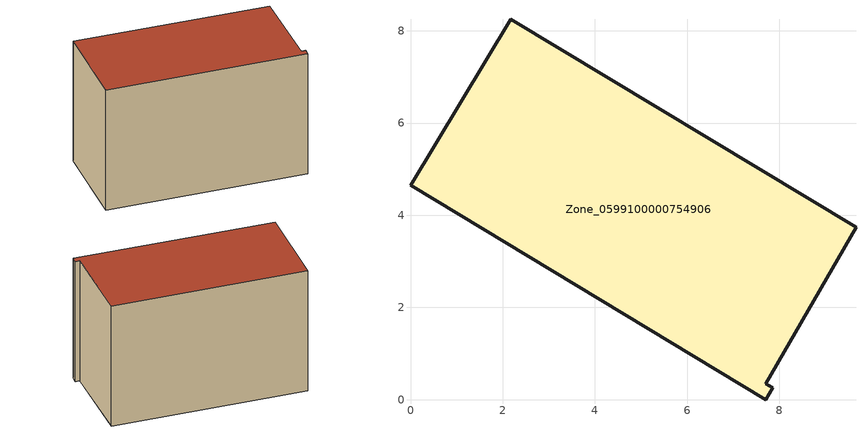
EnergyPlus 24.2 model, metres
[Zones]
Zone_0599100000754906
 floor ground (C_G): 9.67,3.73 7.71,0.34 7.86,0.25 7.71,0 0,4.65 2.18,8.25 z0
 wall outside (C_F): 9.67,3.73 2.18,8.25 0,4.65 7.71,0 7.86,0.25 7.71,0.34 9.67,3.73 z0:5.9
 roof outside (C_R): 7.71,0.34 9.67,3.73 2.18,8.25 0,4.65 7.71,0 7.86,0.25 z5.9
[BUILDING]
Pand.0599100000754906: North Axis=0; Terrain=City; Loads Convergence Tolerance Value=0.04; Temperature Convergence Tolerance Value=0.4; Solar Distribution=FullExterior; Maximum Number of Warmup Days=25; Minimum Number of Warmup Days=1
[Site:Location]
Rotterdam.The.Hague.AP_ZH_NLD Design_Conditions: Latitude=51.96; Longitude=4.45; Time Zone=1; Elevation=-4.5
[SITE:GROUNDTEMPERATURE:BUILDINGSURFACE]
18, 18, 18, 18, 18, 18, 18, 18, 18, 18, 18, 18
[MATERIAL] Thermal Absorptance=0.9; Solar Absorptance=0.7; Visible Absorptance=0.7
Name | Roughness | Thickness | Conductivity | Density | Specific Heat
G.TI.1946-1964 | MediumSmooth | 0.15 | 1 | 540 | 1210
F.TI.1946-1964 | Rough | 0.3 | 0.857143 | 1920 | 840
R.TI.1946-1964 | MediumRough | 0.2 | 0.277778 | 1500 | 1000
[CONSTRUCTION]
C_G: G.TI.1946-1964
C_F: F.TI.1946-1964
C_R: R.TI.1946-1964
[ZONE]
Zone_0599100000754906: Type=1; Multiplier=1; Ceiling Height=Autocalculate; Volume=Autocalculate; Floor Area=autocalculate; Part of Total Floor Area=Yes
[ZONEINFILTRATION:DESIGNFLOWRATE]
Infil_Zone_0599100000754906: Zone or ZoneList or Space or SpaceList=Zone_0599100000754906; Schedule=AlwaysOn; Design Flow Rate Calculation Method=Flow/Area; Flow Rate per Floor Area=0.003; Constant Term Coefficient=1; Temperature Term Coefficient=0; Velocity Term Coefficient=0; Velocity Squared Term Coefficient=0
[HVACTEMPLATE:ZONE:IDEALLOADSAIRSYSTEM]
Zone_0599100000754906: Maximum Heating Supply Air Temperature=50; Minimum Cooling Supply Air Temperature=13; Maximum Heating Supply Air Humidity Ratio=0.0156; Minimum Cooling Supply Air Humidity Ratio=0.0077; Heating Limit=NoLimit; Cooling Limit=NoLimit; Dehumidification Control Type=ConstantSensibleHeatRatio; Cooling Sensible Heat Ratio=0.7; Dehumidification Setpoint=60; Humidification Control Type=None; Humidification Setpoint=30; Outdoor Air Method=None; Outdoor Air Flow Rate per Person=0.00944; Outdoor Air Flow Rate per Zone Floor Area=0; Outdoor Air Flow Rate per Zone=0; Demand Controlled Ventilation Type=None; Outdoor Air Economizer Type=NoEconomizer; Heat Recovery Type=None; Sensible Heat Recovery Effectiveness=0.7; Latent Heat Recovery Effectiveness=0.65
[ZONECONTROL:THERMOSTAT]
ThermostatControl_Zone_0599100000754906: Zone or ZoneList=Zone_0599100000754906; Control Type Schedule=DualSetpointControlType; Control 1=Thermostat_Zone_0599100000754906; Temperature Difference Between Cutout And Setpoint=0
[THERMOSTATSETPOINT:DUALSETPOINT]
Thermostat_Zone_0599100000754906: Heating Setpoint Temperature Schedule=HeatingSetpoint_Zone_0599100000754906; Cooling Setpoint Temperature Schedule=CoolingSetpoint_Zone_0599100000754906
[SCHEDULE:COMPACT]
HeatingSetpoint_Zone_0599100000754906: Through: 12/31, For: AllDays, Until: 24:00, 21
CoolingSetpoint_Zone_0599100000754906: Through: 12/31, For: AllDays, Until: 24:00, 24
DualSetpointControlType: Through: 12/31, For: AllDays, Until: 24:00, 4
AlwaysOn: Through: 12/31, For: AllDays, Until: 24:00, 1
